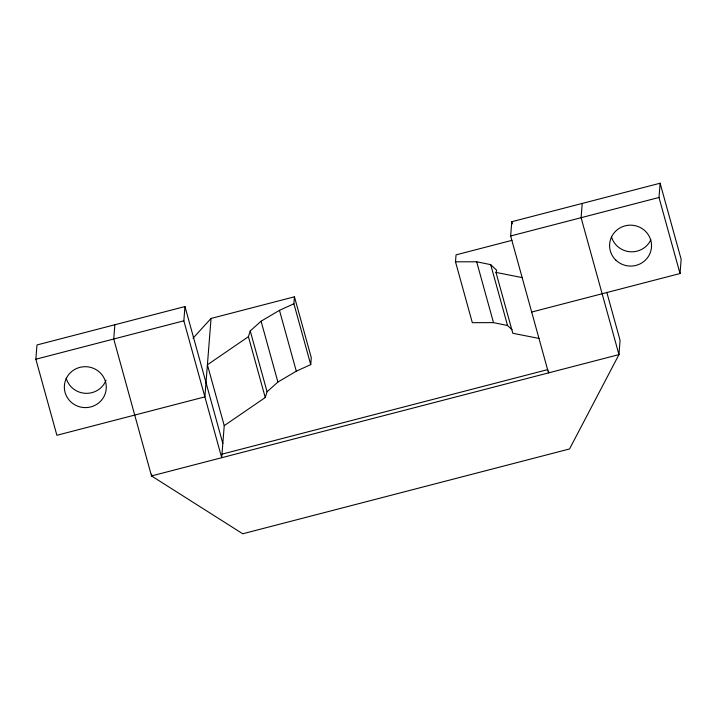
<?xml version="1.0" encoding="UTF-8"?>
<svg xmlns="http://www.w3.org/2000/svg" width="717" height="717" viewBox="0 0 717 717"><rect width="100%" height="100%" fill="white"/><g stroke="black" fill="none" stroke-linecap="round" stroke-linejoin="round"><path stroke-width="1.08" d="M184.968 306.553L183.848 320.813L221.705 457.715L224.233 425.638L265.254 397.532L267.074 391.778L277.9 382.044L296.3 371.182L310.73 364.612L311.277 357.649L294.445 296.802L211.049 318.447L204.883 396.868L56.885 435.282L35.85 359.226L36.97 344.967L184.968 306.553L222.826 443.464M114.863 324.747L113.743 339.007L151.511 475.936L242.74 533.78L569.54 448.959L618.959 354.61L620.08 340.351L606.797 292.312M310.73 364.612L293.898 303.766L294.445 296.802M512.01 329.695L507.537 325.5L493.493 322.632L472.324 322.668L455.501 261.822L456.048 254.858L512.019 240.329M548.648 371.11L548.505 372.894L510.647 235.983L511.768 221.723L660.115 183.22L681.15 259.285L680.03 273.536L531.682 312.047M582.222 203.44L581.102 217.699L618.959 354.61L151.511 475.936L151.663 474.152M680.03 273.536L658.995 197.48L660.115 183.22M265.254 397.532L248.423 336.685L250.251 330.931L261.078 321.198L279.469 310.336L293.898 303.766M539.023 338.442L512.816 333.271L495.985 272.424L496.675 270.246L490.706 264.654L476.662 261.777L455.501 261.822M193.016 338.218L211.049 318.447M248.423 336.685L207.401 364.792L224.233 425.638M35.85 359.226L183.848 320.813M510.647 235.983L658.995 197.48M221.992 454.157L547.707 369.613M495.985 272.424L522.191 277.596M511.768 221.723L512.359 223.865M490.706 264.654L507.537 325.5M476.662 261.777L493.493 322.632M279.469 310.336L296.3 371.182M261.078 321.198L277.9 382.044M250.251 330.931L267.074 391.778M650.866 239.72A20.981 20.461 4.5 0 1 630.082 251.757A20.981 20.461 4.5 0 1 611.431 236.619M106.035 380.252A20.981 20.461 4.5 0 1 85.377 393.319A20.981 20.461 4.5 0 1 66.179 378.146M615.76 260.056A20.981 20.461 4.5 0 0 650.839 250.95A20.981 20.461 4.5 0 0 625.099 225.846A20.981 20.461 4.5 0 0 615.76 260.056M70.508 401.583A20.981 20.461 4.5 0 0 105.587 392.477A20.981 20.461 4.5 0 0 79.847 367.373A20.981 20.461 4.5 0 0 70.508 401.583"/></g></svg>
